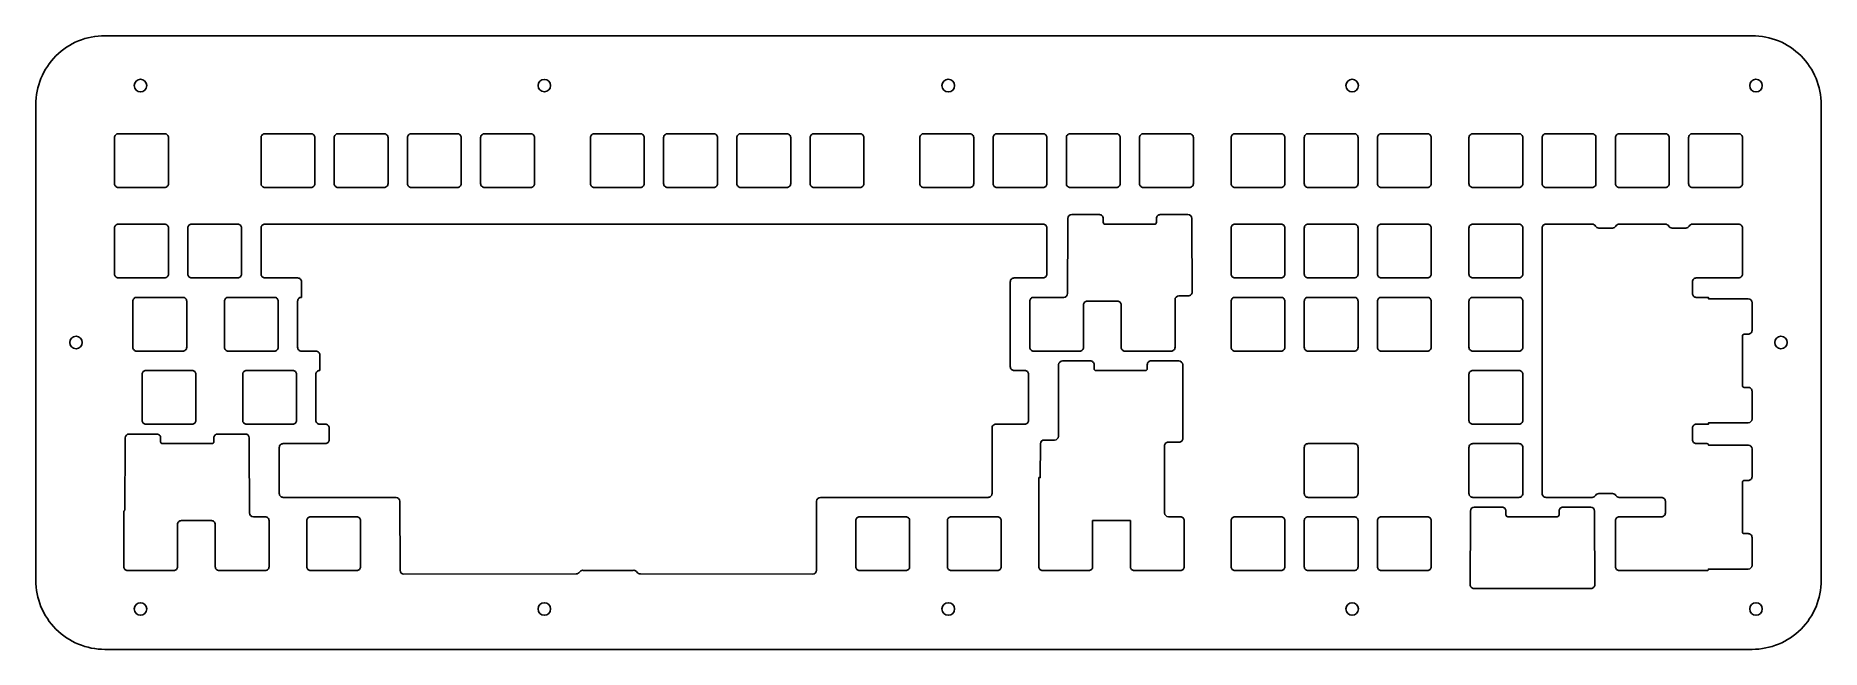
# Model space of a CAD drawing. Header units: millimetres. Extents: x -18 to 447, y -142 to 18.
import ezdxf

# ---------------------------------------------------------------- set-up
doc = ezdxf.new("R2010")
doc.units = ezdxf.units.MM
doc.layers.get('0').update_dxf_attribs({"linetype": 'CONTINUOUS'})

msp = doc.modelspace()

# ---------------------------------------------------------------- linework, layer by layer
for points in [[(-18, 0, -0.414214), (0, 18), (428.63, 18, -0.414214), (446.62, 0), (446.62, -123.83, -0.414214), (428.63, -141.83), (0, -141.83, -0.414214), (-18, -123.83)], [(2.52, -8.53, -0.414214), (3.52, -7.53), (15.53, -7.53, -0.414214), (16.53, -8.53), (16.53, -20.53, -0.414214), (15.53, -21.53), (3.52, -21.53, -0.414214), (2.52, -20.53)], [(54.62, -20.53), (54.62, -8.53, 0.414214), (53.63, -7.53), (41.63, -7.53, 0.414214), (40.63, -8.53), (40.63, -20.53, 0.414214), (41.63, -21.53), (53.63, -21.53, 0.414214)], [(72.67, -7.53, -0.414214), (73.67, -8.53), (73.67, -20.53, -0.414214), (72.67, -21.53), (60.67, -21.53, -0.414214), (59.68, -20.53), (59.68, -8.53, -0.414214), (60.67, -7.53)], [(78.73, -8.53), (78.73, -20.53, 0.414214), (79.72, -21.53), (91.72, -21.53, 0.414214), (92.72, -20.53), (92.72, -8.53, 0.414214), (91.72, -7.53), (79.72, -7.53, 0.414214)], [(97.78, -8.53, -0.414214), (98.78, -7.53), (110.78, -7.53, -0.414214), (111.78, -8.53), (111.78, -20.53, -0.414214), (110.78, -21.53), (98.78, -21.53, -0.414214), (97.78, -20.53)], [(126.35, -8.53, -0.414214), (127.35, -7.53), (139.35, -7.53, -0.414214), (140.35, -8.53), (140.35, -20.53, -0.414214), (139.35, -21.53), (127.35, -21.53, -0.414214), (126.35, -20.53)], [(145.4, -8.53, -0.414214), (146.4, -7.53), (158.4, -7.53, -0.414214), (159.4, -8.53), (159.4, -20.53, -0.414214), (158.4, -21.53), (146.4, -21.53, -0.414214), (145.4, -20.53)], [(164.45, -8.53, -0.414214), (165.45, -7.53), (177.45, -7.53, -0.414214), (178.45, -8.53), (178.45, -20.53, -0.414214), (177.45, -21.53), (165.45, -21.53, -0.414214), (164.45, -20.53)], [(183.5, -8.53, -0.414214), (184.5, -7.53), (196.5, -7.53, -0.414214), (197.5, -8.53), (197.5, -20.53, -0.414214), (196.5, -21.53), (184.5, -21.53, -0.414214), (183.5, -20.53)], [(212.07, -8.53, -0.414214), (213.08, -7.53), (225.07, -7.53, -0.414214), (226.08, -8.53), (226.08, -20.53, -0.414214), (225.07, -21.53), (213.08, -21.53, -0.414214), (212.07, -20.53)], [(244.12, -7.53, -0.414214), (245.13, -8.53), (245.13, -20.53, -0.414214), (244.12, -21.53), (232.13, -21.53, -0.414214), (231.12, -20.53), (231.12, -8.53, -0.414214), (232.13, -7.53)], [(250.18, -8.53, -0.414214), (251.18, -7.53), (263.18, -7.53, -0.414214), (264.18, -8.53), (264.18, -20.53, -0.414214), (263.18, -21.53), (251.18, -21.53, -0.414214), (250.18, -20.53)], [(269.23, -8.53), (269.23, -20.53, 0.414214), (270.23, -21.53), (282.23, -21.53, 0.414214), (283.23, -20.53), (283.23, -8.53, 0.414214), (282.23, -7.53), (270.23, -7.53, 0.414214)], [(307.04, -20.53), (307.04, -8.53, 0.414214), (306.04, -7.53), (294.04, -7.53, 0.414214), (293.04, -8.53), (293.04, -20.53, 0.414214), (294.04, -21.53), (306.04, -21.53, 0.414214)], [(326.09, -20.53), (326.09, -8.53, 0.414214), (325.09, -7.53), (313.09, -7.53, 0.414214), (312.09, -8.53), (312.09, -20.53, 0.414214), (313.09, -21.53), (325.09, -21.53, 0.414214)], [(331.14, -8.53, -0.414214), (332.14, -7.53), (344.14, -7.53, -0.414214), (345.14, -8.53), (345.14, -20.53, -0.414214), (344.14, -21.53), (332.14, -21.53, -0.414214), (331.14, -20.53)], [(367.95, -7.53, -0.414214), (368.95, -8.53), (368.95, -20.53, -0.414214), (367.95, -21.53), (355.95, -21.53, -0.414214), (354.95, -20.53), (354.95, -8.53, -0.414214), (355.95, -7.53)], [(374, -8.53, -0.414214), (375, -7.53), (387, -7.53, -0.414214), (388, -8.53), (388, -20.53, -0.414214), (387, -21.53), (375, -21.53, -0.414214), (374, -20.53)], [(406.05, -7.53, -0.414214), (407.05, -8.53), (407.05, -20.53, -0.414214), (406.05, -21.53), (394.05, -21.53, -0.414214), (393.05, -20.53), (393.05, -8.53, -0.414214), (394.05, -7.53)], [(412.1, -8.53, -0.414214), (413.1, -7.53), (425.1, -7.53, -0.414214), (426.1, -8.53), (426.1, -20.53, -0.414214), (425.1, -21.53), (413.1, -21.53, -0.414214), (412.1, -20.53)], [(2.52, -32.1, -0.414214), (3.52, -31.1), (15.53, -31.1, -0.414214), (16.53, -32.1), (16.53, -44.1, -0.414214), (15.53, -45.1), (3.52, -45.1, -0.414214), (2.52, -44.1)], [(21.57, -32.1, -0.414214), (22.57, -31.1), (34.58, -31.1, -0.414214), (35.58, -32.1), (35.58, -44.1, -0.414214), (34.58, -45.1), (22.57, -45.1, -0.414214), (21.57, -44.1)], [(236.6, -69.2, -0.414214), (235.6, -68.2), (235.6, -46.1, -0.414214), (236.6, -45.1), (244.12, -45.1, 0.414214), (245.13, -44.1), (245.13, -32.1, 0.414214), (244.12, -31.1), (41.63, -31.1, 0.414214), (40.63, -32.1), (40.63, -44.1, 0.414214), (41.63, -45.1), (50.15, -45.1, -0.414214), (51.15, -46.1), (51.15, -50.15, 0.414214), (50.15, -51.15), (50.15, -63.15, 0.414214), (51.15, -64.15), (54.91, -64.15, -0.414214), (55.91, -65.15), (55.91, -69.2, 0.414214), (54.91, -70.2), (54.91, -82.2, 0.414214), (55.91, -83.2), (57.39, -83.2, -0.414214), (58.39, -84.2), (58.39, -87.25, -0.414214), (57.39, -88.25), (46.39, -88.25, 0.414214), (45.39, -89.25), (45.39, -101.25, 0.414214), (46.39, -102.25), (75.73, -102.25, -0.413119), (76.73, -103.25), (76.8, -121.25, 0.41338), (77.8, -122.24), (122.6, -122.2, 0.207368), (123.33, -121.89), (123.64, -121.55, -0.264025), (124.58, -121.26, 0.053493), (124.97, -121.3), (136.97, -121.3, 0.053493), (137.35, -121.26, -0.264025), (138.3, -121.55), (138.61, -121.89, 0.207361), (139.34, -122.2), (184.14, -122.24, 0.41338), (185.14, -121.25), (185.21, -103.25, -0.413119), (186.21, -102.25), (229.84, -102.25, 0.414214), (230.84, -101.25), (230.84, -84.2, -0.414214), (231.84, -83.2), (239.36, -83.2, 0.414214), (240.36, -82.2), (240.36, -70.2, 0.414214), (239.36, -69.2)], [(282.84, -31.15), (282.83, -29.6, 0.413952), (281.83, -28.6), (274.62, -28.6, 0.414214), (273.62, -29.6), (273.62, -30.61, -0.414214), (273.12, -31.11), (272.89, -31.11, 0.026727), (272.7, -31.1), (260.7, -31.1, 0.026727), (260.51, -31.11), (260.28, -31.11, -0.414214), (259.78, -30.61), (259.78, -29.6, 0.414214), (258.78, -28.6), (251.57, -28.6, 0.413952), (250.57, -29.6), (250.56, -31.15), (250.5, -49.15, -0.413119), (249.5, -50.15), (241.65, -50.15, 0.414214), (240.65, -51.15), (240.65, -63.15, 0.414214), (241.65, -64.15), (253.65, -64.15, 0.414214), (254.65, -63.15), (254.65, -52.15, -0.414214), (255.65, -51.15), (263.46, -51.15, -0.414214), (264.46, -52.15), (264.46, -63.15, 0.414214), (265.46, -64.15), (277.46, -64.15, 0.414214), (278.46, -63.15), (278.46, -50.78, -0.41374), (279.46, -49.78), (281.9, -49.77, 0.414835), (282.9, -48.77)], [(293.04, -32.1, -0.414214), (294.04, -31.1), (306.04, -31.1, -0.414214), (307.04, -32.1), (307.04, -44.1, -0.414214), (306.04, -45.1), (294.04, -45.1, -0.414214), (293.04, -44.1)], [(325.09, -31.1, -0.414214), (326.09, -32.1), (326.09, -44.1, -0.414214), (325.09, -45.1), (313.09, -45.1, -0.414214), (312.09, -44.1), (312.09, -32.1, -0.414214), (313.09, -31.1)], [(331.14, -32.1, -0.414214), (332.14, -31.1), (344.14, -31.1, -0.414214), (345.14, -32.1), (345.14, -44.1, -0.414214), (344.14, -45.1), (332.14, -45.1, -0.414214), (331.14, -44.1)], [(367.95, -31.1, -0.414214), (368.95, -32.1), (368.95, -44.1, -0.414214), (367.95, -45.1), (355.95, -45.1, -0.414214), (354.95, -44.1), (354.95, -32.1, -0.414214), (355.95, -31.1)], [(426.05, -120.91), (427.6, -120.91, 0.413952), (428.6, -119.91), (428.6, -112.69, 0.414214), (427.6, -111.69), (426.59, -111.69, -0.414214), (426.09, -111.19), (426.09, -110.97, 0.026727), (426.1, -110.78), (426.1, -98.78, 0.026727), (426.09, -98.58), (426.09, -98.36, -0.414214), (426.59, -97.86), (427.6, -97.86, 0.414214), (428.6, -96.86), (428.6, -89.64, 0.413952), (427.6, -88.64), (426.05, -88.64), (417.24, -88.61), (417.24, -88.55, 0.414214), (416.94, -88.25), (414.1, -88.25, -0.414214), (413.1, -87.25), (413.1, -84.2, -0.414214), (414.1, -83.2), (417.24, -83.2), (417.24, -82.84), (426.05, -82.81), (427.6, -82.81, 0.413952), (428.6, -81.81), (428.6, -74.59, 0.414214), (427.6, -73.59), (426.59, -73.59, -0.414214), (426.09, -73.09), (426.09, -72.87, 0.026727), (426.1, -72.67), (426.1, -60.68, 0.026727), (426.09, -60.48), (426.09, -60.26, -0.414214), (426.59, -59.76), (427.6, -59.76, 0.414214), (428.6, -58.76), (428.6, -51.54, 0.413952), (427.6, -50.54), (426.05, -50.54), (417.24, -50.51), (417.24, -50.15), (414.1, -50.15, -0.414214), (413.1, -49.15), (413.1, -46.1, -0.414214), (414.1, -45.1), (425.1, -45.1, 0.414214), (426.1, -44.1), (426.1, -32.1, 0.414214), (425.1, -31.1), (413.1, -31.1, 0.267949), (412.23, -31.6, -0.267949), (411.37, -32.1), (407.78, -32.1, -0.267949), (406.92, -31.6, 0.267949), (406.05, -31.1), (394.05, -31.1, 0.267949), (393.18, -31.6, -0.267949), (392.32, -32.1), (388.73, -32.1, -0.267949), (387.87, -31.6, 0.267949), (387, -31.1), (375, -31.1, 0.414214), (374, -32.1), (374, -101.25, 0.414214), (375, -102.25), (387, -102.25, 0.267949), (387.87, -101.75, -0.267949), (388.73, -101.25), (392.32, -101.25, -0.267949), (393.18, -101.75, 0.267949), (394.05, -102.25), (405.05, -102.25, -0.414214), (406.05, -103.25), (406.05, -106.3, -0.414214), (405.05, -107.3), (394.05, -107.3, 0.414214), (393.05, -108.3), (393.05, -120.3, 0.414214), (394.05, -121.3), (416.94, -121.3, 0.414214), (417.24, -121), (417.24, -120.94)], [(7.29, -51.15, -0.414214), (8.29, -50.15), (20.29, -50.15, -0.414214), (21.29, -51.15), (21.29, -63.15, -0.414214), (20.29, -64.15), (8.29, -64.15, -0.414214), (7.29, -63.15)], [(31.1, -51.15, -0.414214), (32.1, -50.15), (44.1, -50.15, -0.414214), (45.1, -51.15), (45.1, -63.15, -0.414214), (44.1, -64.15), (32.1, -64.15, -0.414214), (31.1, -63.15)], [(293.04, -51.15, -0.414214), (294.04, -50.15), (306.04, -50.15, -0.414214), (307.04, -51.15), (307.04, -63.15, -0.414214), (306.04, -64.15), (294.04, -64.15, -0.414214), (293.04, -63.15)], [(325.09, -50.15, -0.414214), (326.09, -51.15), (326.09, -63.15, -0.414214), (325.09, -64.15), (313.09, -64.15, -0.414214), (312.09, -63.15), (312.09, -51.15, -0.414214), (313.09, -50.15)], [(344.14, -50.15, -0.414214), (345.14, -51.15), (345.14, -63.15, -0.414214), (344.14, -64.15), (332.14, -64.15, -0.414214), (331.14, -63.15), (331.14, -51.15, -0.414214), (332.14, -50.15)], [(354.95, -51.15, -0.414214), (355.95, -50.15), (367.95, -50.15, -0.414214), (368.95, -51.15), (368.95, -63.15, -0.414214), (367.95, -64.15), (355.95, -64.15, -0.414214), (354.95, -63.15)], [(9.67, -70.2, -0.414214), (10.67, -69.2), (22.67, -69.2, -0.414214), (23.67, -70.2), (23.67, -82.2, -0.414214), (22.67, -83.2), (10.67, -83.2, -0.414214), (9.67, -82.2)], [(35.86, -70.2, -0.414214), (36.86, -69.2), (48.86, -69.2, -0.414214), (49.86, -70.2), (49.86, -82.2, -0.414214), (48.86, -83.2), (36.86, -83.2, -0.414214), (35.86, -82.2)], [(258.13, -69.21), (257.9, -69.21, -0.414214), (257.4, -68.71), (257.4, -67.7, 0.414214), (256.4, -66.7), (249.18, -66.7, 0.413952), (248.18, -67.7), (248.18, -69.25), (248.12, -86.31, -0.41338), (247.12, -87.31), (244.42, -87.31, 0.41338), (243.42, -88.3), (243.39, -97.11), (243.03, -97.11), (243.03, -120.3, 0.414214), (244.03, -121.3), (256.03, -121.3, 0.414214), (257.03, -120.3), (257.03, -108.3), (266.84, -108.3), (266.84, -120.3, 0.414214), (267.84, -121.3), (279.84, -121.3, 0.414214), (280.84, -120.3), (280.84, -108.3, 0.414214), (279.84, -107.3), (276.76, -107.3, -0.413119), (275.76, -106.3), (275.69, -88.88, -0.414835), (276.69, -87.88), (279.52, -87.87, 0.414835), (280.52, -86.87), (280.46, -69.25), (280.45, -67.7, 0.413952), (279.45, -66.7), (272.24, -66.7, 0.414214), (271.24, -67.7), (271.24, -68.71, -0.414214), (270.74, -69.21), (270.51, -69.21, 0.026727), (270.32, -69.2), (258.32, -69.2, 0.026727)], [(367.95, -69.2, -0.414214), (368.95, -70.2), (368.95, -82.2, -0.414214), (367.95, -83.2), (355.95, -83.2, -0.414214), (354.95, -82.2), (354.95, -70.2, -0.414214), (355.95, -69.2)], [(15.24, -88.26), (15.01, -88.26, -0.414214), (14.51, -87.76), (14.51, -86.75, 0.414214), (13.51, -85.75), (6.3, -85.75, 0.413952), (5.3, -86.75), (5.29, -88.3), (5.23, -105.18, -0.209719), (4.91, -105.92), (4.91, -120.3, 0.414214), (5.91, -121.3), (17.91, -121.3, 0.414214), (18.91, -120.3), (18.91, -109.3, -0.414214), (19.91, -108.3), (27.72, -108.3, -0.414214), (28.72, -109.3), (28.72, -120.3, 0.414214), (29.72, -121.3), (41.72, -121.3, 0.414214), (42.72, -120.3), (42.72, -108.3, 0.414214), (41.72, -107.3), (38.63, -107.3, -0.413119), (37.63, -106.3), (37.57, -88.3), (37.57, -86.75, 0.413952), (36.57, -85.75), (29.35, -85.75, 0.414214), (28.35, -86.75), (28.35, -87.76, -0.414214), (27.85, -88.26), (27.62, -88.26, 0.026727), (27.43, -88.25), (15.43, -88.25, 0.026727)], [(325.09, -88.25, -0.414214), (326.09, -89.25), (326.09, -101.25, -0.414214), (325.09, -102.25), (313.09, -102.25, -0.414214), (312.09, -101.25), (312.09, -89.25, -0.414214), (313.09, -88.25)], [(367.95, -88.25, -0.414214), (368.95, -89.25), (368.95, -101.25, -0.414214), (367.95, -102.25), (355.95, -102.25, -0.414214), (354.95, -101.25), (354.95, -89.25, -0.414214), (355.95, -88.25)], [(365.28, -107.31), (365.06, -107.31, -0.414214), (364.56, -106.81), (364.56, -105.8, 0.414214), (363.56, -104.8), (356.34, -104.8, 0.413952), (355.34, -105.8), (355.34, -107.35), (355.27, -124.97, 0.414835), (356.27, -125.97), (356.79, -125.97, 0.035099), (356.93, -125.98), (380.08, -125.98), (386.68, -125.97, 0.414835), (387.68, -124.97), (387.61, -107.35), (387.61, -105.8, 0.413952), (386.61, -104.8), (379.39, -104.8, 0.414214), (378.39, -105.8), (378.39, -106.81, -0.414214), (377.89, -107.31), (377.67, -107.31, 0.026727), (377.48, -107.3), (365.48, -107.3, 0.026727)], [(65.53, -107.3, -0.414214), (66.53, -108.3), (66.53, -120.3, -0.414214), (65.53, -121.3), (53.53, -121.3, -0.414214), (52.53, -120.3), (52.53, -108.3, -0.414214), (53.53, -107.3)], [(208.41, -107.3, -0.414214), (209.41, -108.3), (209.41, -120.3, -0.414214), (208.41, -121.3), (196.41, -121.3, -0.414214), (195.41, -120.3), (195.41, -108.3, -0.414214), (196.41, -107.3)], [(219.22, -108.3, -0.414214), (220.22, -107.3), (232.22, -107.3, -0.414214), (233.22, -108.3), (233.22, -120.3, -0.414214), (232.22, -121.3), (220.22, -121.3, -0.414214), (219.22, -120.3)], [(293.04, -108.3, -0.414214), (294.04, -107.3), (306.04, -107.3, -0.414214), (307.04, -108.3), (307.04, -120.3, -0.414214), (306.04, -121.3), (294.04, -121.3, -0.414214), (293.04, -120.3)], [(312.09, -108.3, -0.414214), (313.09, -107.3), (325.09, -107.3, -0.414214), (326.09, -108.3), (326.09, -120.3, -0.414214), (325.09, -121.3), (313.09, -121.3, -0.414214), (312.09, -120.3)], [(344.14, -107.3, -0.414214), (345.14, -108.3), (345.14, -120.3, -0.414214), (344.14, -121.3), (332.14, -121.3, -0.414214), (331.14, -120.3), (331.14, -108.3, -0.414214), (332.14, -107.3)]]:
    msp.add_lwpolyline(points, format="xyb", close=True)
for centre, radius in [((9.27, 5), 1.63), ((114.36, 5), 1.62), ((219.45, 5), 1.63), ((324.54, 5), 1.63), ((429.62, 5), 1.63), ((-7.5, -61.91), 1.63), ((436.13, -61.91), 1.63), ((9.27, -131.31), 1.63), ((114.36, -131.31), 1.62), ((219.45, -131.31), 1.63), ((324.54, -131.31), 1.63), ((429.62, -131.31), 1.63)]:
    msp.add_circle(centre, radius)

doc.saveas('drawing.dxf')
